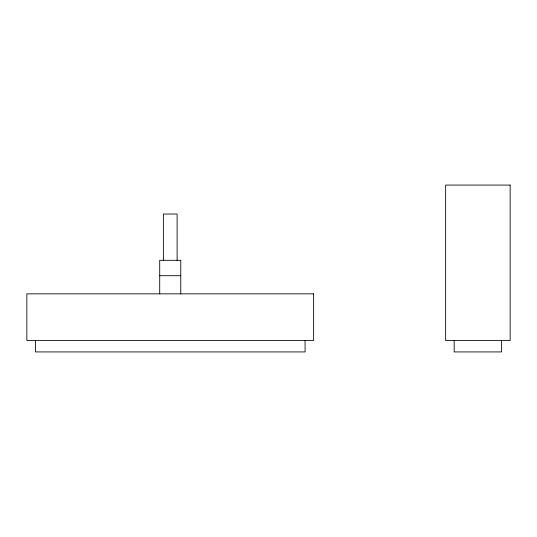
<?xml version="1.0" encoding="UTF-8"?>
<svg xmlns="http://www.w3.org/2000/svg" width="537" height="537" viewBox="0 0 537 537"><rect width="100%" height="100%" fill="white"/><g stroke="black" fill="none" stroke-linecap="round" stroke-linejoin="round"><path stroke-width="0.81" d="M159.717 275.709L180.768 275.709M501.612 340.471L501.612 351.923L454.174 351.923L454.174 340.471M305.076 340.471L305.076 351.923L35.408 351.923L35.408 340.471M180.768 293.853L180.768 260.311L159.717 260.311L159.717 293.853M177.116 260.311L177.116 214.028L163.376 214.028L163.376 260.311M510.15 185.077L445.636 185.077L445.636 340.471L510.15 340.471L510.15 185.077M313.635 293.853L26.85 293.853L26.85 340.471L313.635 340.471L313.635 293.853"/></g></svg>
